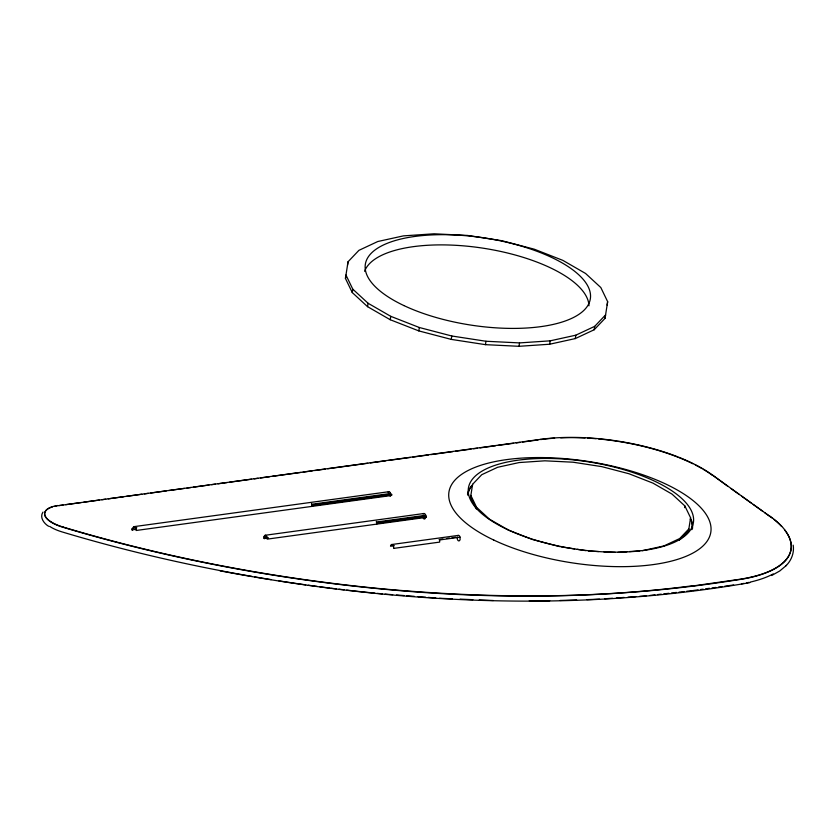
<?xml version="1.0" encoding="UTF-8"?>
<svg xmlns="http://www.w3.org/2000/svg" width="835" height="835" viewBox="0 0 835 835"><rect width="100%" height="100%" fill="white"/><g stroke="black" fill="none" stroke-linecap="round" stroke-linejoin="round"><path stroke-width="1.25" d="M423.178 514.047A2.797 1.566 82.2 0 1 425.443 514.631L425.714 516.708A2.797 1.419 89.4 0 1 424.472 519.026A2.797 1.419 89.4 0 1 423.001 517.23M388.045 492.253A2.797 1.566 82.2 0 1 390.3 492.838L390.456 494.936A2.787 1.305 -86.5 0 1 390.122 496.24M132.18 530.058L132.201 529.703A2.797 1.085 8.7 0 1 132.953 528.284A2.797 1.566 82.2 0 1 134.894 526.843A2.797 1.566 82.2 0 1 136.053 530.496L390.738 495.593L390.352 492.974M264.163 538.575L263.756 537.009L266.647 536.571M311.935 506.396L311.507 503.63M376.773 524.119L376.334 521.353M264.069 536.926A2.797 1.566 82.2 0 1 266.01 535.485A2.797 1.566 82.2 0 1 267.169 539.139L425.881 517.387L425.495 514.767M457.288 537.062L457.246 538.471A2.693 1.451 85.3 0 0 458.238 540.673L458.624 540.871A2.818 1.513 85.3 0 0 460.137 539.264L459.824 536.508A2.797 1.566 82.2 0 0 457.893 535.579M57.918 505.739L540.736 439.335A124.519 48.253 8.7 0 1 711.911 474.656L770.152 516.583A124.519 48.253 8.7 0 1 772.104 518.024M784.514 529.828A124.519 48.253 8.7 0 1 736.898 579.928C620.854 598.465 502.628 600.323 385.739 589.395A666.017 258.088 8.7 0 1 62.802 527.209L62.844 526.968A30.477 11.815 8.7 0 1 44.787 514.777A30.477 11.815 8.7 0 1 57.959 505.499M345.439 278.42L345.951 275.018L352.787 289.161L368.068 303.251L390.759 316.329L419.316 327.497L451.787 335.994L485.97 341.254L519.527 342.903L550.171 340.837L575.806 335.19L594.708 326.349L605.563 314.92L605.051 318.323L594.186 329.752L575.294 338.582L549.649 344.229L519.005 346.306L485.448 344.657L451.265 339.396L418.794 330.9L390.237 319.732L367.546 306.654L352.266 292.563L345.439 278.42L348.038 261.783L358.904 250.354L377.796 241.513L403.441 235.877L434.085 233.8L467.642 235.449L501.814 240.71L534.296 249.206L562.853 260.374L585.544 273.452L600.824 287.543L607.65 301.685L607.128 305.088M347.527 265.186L348.038 261.783M352.266 292.563L352.787 289.161M367.546 306.654L368.068 303.251M390.237 319.732L390.759 316.329M418.794 330.9L419.316 327.497M451.265 339.396L451.787 335.994M485.448 344.657L485.97 341.254M475.804 507.93L470.585 497.128L470.846 495.426L476.587 507.304L489.414 519.14L508.473 530.11L532.448 539.493L559.721 546.633M472.339 486.012L472.6 484.31L481.722 474.718L497.587 467.297L519.12 462.559L544.848 460.816L573.029 462.204L601.722 466.619L628.995 473.758L652.97 483.131L672.029 494.111L684.857 505.937L690.597 517.815L690.336 519.527M476.326 509.006L476.587 507.304M519.005 346.306L519.527 342.903M549.649 344.229L550.171 340.837M540.736 439.335L540.704 439.575A124.519 48.253 8.7 0 1 554.628 438.166M575.294 338.582L575.806 335.19M594.186 329.752L594.708 326.349M679.46 540.235L679.721 538.533L688.844 528.931L688.583 530.632L680.295 539.358M684.596 507.638L684.857 505.937M693.708 585.846L736.929 579.688A124.519 48.253 8.7 0 0 770.183 516.343M727.765 486.273L711.911 474.656M470.585 497.128L472.6 484.31M605.051 318.323L607.65 301.685M688.583 530.632L690.597 517.815M132.128 530.016L136.074 529.181M42.95 512.126C39.37 517.376 44.015 523.566 48.618 526.29M785.996 565.754C791.382 560.452 794.44 552.749 793.177 545.161M771.676 575.503L779.796 570.942L786.466 565.358M679.721 538.533L663.856 545.954L642.324 550.693M425.881 517.387L426.434 516.928L425.307 515.811M749.83 582.642C574.553 613.036 394.35 603.736 220.148 570.869M59.212 505.561L63.084 505.029M65.662 504.674L81.152 502.555M83.74 502.2L99.229 500.071M101.807 499.727L105.68 499.194M108.258 498.839L123.757 496.71M126.335 496.366L141.825 494.236M144.403 493.882L148.275 493.349M150.864 493.005L166.353 490.876M168.931 490.521L184.42 488.402M187.009 488.047L190.881 487.515M193.459 487.16L208.948 485.041M211.526 484.686L215.399 484.154M217.987 483.799L227.026 482.567M229.604 482.212L251.544 479.207M254.132 478.852L258.005 478.319M260.583 477.964L269.621 476.722M272.2 476.367L300.6 472.474M303.178 472.13L312.217 470.888M314.795 470.533L325.128 469.113M327.706 468.769L367.724 463.279M370.302 462.924L385.801 460.805M388.379 460.45L410.319 457.444M412.908 457.089L428.397 454.971M430.975 454.616L452.925 451.61M455.503 451.255L470.992 449.126M473.57 448.771L477.443 448.238M480.031 447.894L495.52 445.765M498.098 445.41L513.588 443.291M516.176 442.936L520.048 442.404M522.626 442.049L538.116 439.93M134.059 526.635L388.755 491.721M132.953 528.284L136.804 527.751M311.925 504.977L390.509 494.205M311.987 505.697L390.79 494.904M265.186 535.266L423.888 513.515M376.762 522.7L425.725 515.988M268.066 537.698L264.111 538.544L268.035 538.043M376.825 523.42L425.923 516.698M391.615 544.535L458.279 535.402M394.339 545.672L390.509 546.194A2.797 1.566 82.2 0 1 392.45 544.754A2.797 1.566 82.2 0 1 393.609 548.407L439.638 542.103A2.797 1.566 82.2 0 0 439.461 539.974L439.2 539.337M440.41 539.358L442.988 539.003M446.85 538.471L449.428 538.116M452.006 537.761L455.879 537.239M692.987 590.554L698.07 589.854M700.607 589.51L703.143 589.166M705.69 588.811L709.5 588.289M712.036 587.944L715.846 587.422M718.392 587.078L722.202 586.556M724.738 586.201L733.631 584.98M311.758 504.267L390.456 493.506M376.595 521.99L425.641 515.289M439.461 539.974L460.054 537.166M693.739 585.606C591.681 599.092 488.183 598.319 385.78 589.155A666.017 258.088 8.7 0 1 62.844 526.968M649.901 595.449L654.964 594.875M657.5 594.593L661.299 594.155M663.835 593.873L668.908 593.288M671.444 593.007L676.507 592.433M679.043 592.14L684.115 591.566M686.652 591.274L691.714 590.7M599.551 599.154L586.848 599.645M604.717 598.789L612.483 598.246M616.355 597.975L624.11 597.432M627.993 597.161L635.748 596.607M639.631 596.336L646.092 595.887M617.879 552.342L626.887 551.737M629.454 551.559L639.746 550.86M549.764 600.772L529.254 600.783M560.003 600.459L576.651 599.958M439.586 598.267L452.382 598.81M460.064 599.133L472.871 599.676M479.269 599.937L493.349 600.532M588.414 551.037L598.664 551.549M603.788 551.799L615.311 552.363M385.018 594.113L392.68 594.697M396.51 594.99L404.161 595.564M406.697 595.762L414.285 596.336M418.084 596.628L425.673 597.213M428.198 597.401L435.786 597.975M560.963 546.821L574.689 548.929M577.183 549.315L585.919 550.662M730.938 488.538L739.424 494.602M741.543 496.126L751.072 502.941M753.191 504.455L762.731 511.281M764.85 512.794L770.152 516.583M467.851 495.27A113.299 43.911 8.7 0 1 472.307 485.365M691.004 520.017A113.299 43.911 8.7 0 1 691.797 529.703M390.404 493.662A2.797 1.085 8.7 0 1 390.738 495.593M364.603 271.333A113.811 44.098 8.7 0 1 483.152 248.193A113.811 44.098 8.7 0 1 588.967 305.819M560.723 437.843A124.519 48.253 8.7 0 1 585.064 437.968M587.496 438.104A124.519 48.253 8.7 0 1 596.106 438.719M598.57 438.939A124.519 48.253 8.7 0 1 617.169 441.245M618.411 441.433A124.519 48.253 8.7 0 1 677.696 457.089M678.918 457.57A124.519 48.253 8.7 0 1 692.946 463.769M695.294 464.949A124.519 48.253 8.7 0 1 701.995 468.581M703.174 469.26A124.519 48.253 8.7 0 1 711.869 474.896M773.982 519.474A124.519 48.253 8.7 0 1 781.633 526.478M62.802 527.209A30.477 11.815 8.7 0 1 52.501 506.887M54.734 506.302A30.477 11.815 8.7 0 1 56.822 505.906M382.472 593.873A666.017 258.088 8.7 0 1 377.368 593.382M374.821 593.132A666.017 258.088 8.7 0 1 346.671 590.105M344.114 589.802A666.017 258.088 8.7 0 1 338.989 589.186M336.432 588.884A666.017 258.088 8.7 0 1 331.307 588.247M330.034 588.091A666.017 258.088 8.7 0 1 319.795 586.765M317.227 586.421A666.017 258.088 8.7 0 1 308.261 585.199M305.704 584.844A666.017 258.088 8.7 0 1 278.827 580.847M271.177 579.626A666.017 258.088 8.7 0 1 254.591 576.87M252.045 576.432A666.017 258.088 8.7 0 1 62.082 531.916A30.477 11.815 8.7 0 1 49.641 526.363M773.252 573.916A124.519 48.253 8.7 0 1 750.122 582.12M748.922 582.381A124.519 48.253 8.7 0 1 746.48 582.903M743.985 583.383A124.519 48.253 8.7 0 1 741.428 583.832M467.506 494.184A113.811 44.098 8.7 0 1 471.796 485.5M691.046 519.203A113.811 44.098 8.7 0 1 692.455 528.764M403.921 305.579A113.811 44.098 8.7 0 0 588.477 304.368A113.811 44.098 8.7 0 0 441.141 234.677A113.811 44.098 8.7 0 0 403.921 305.579M507.002 529.338A113.811 44.098 8.7 0 0 691.547 528.127A113.811 44.098 8.7 0 0 544.222 458.436A113.811 44.098 8.7 0 0 507.002 529.338M493.84 540.088A132.462 51.332 8.7 0 0 708.644 538.679A132.462 51.332 8.7 0 0 537.166 457.559A132.462 51.332 8.7 0 0 493.84 540.088"/></g></svg>
